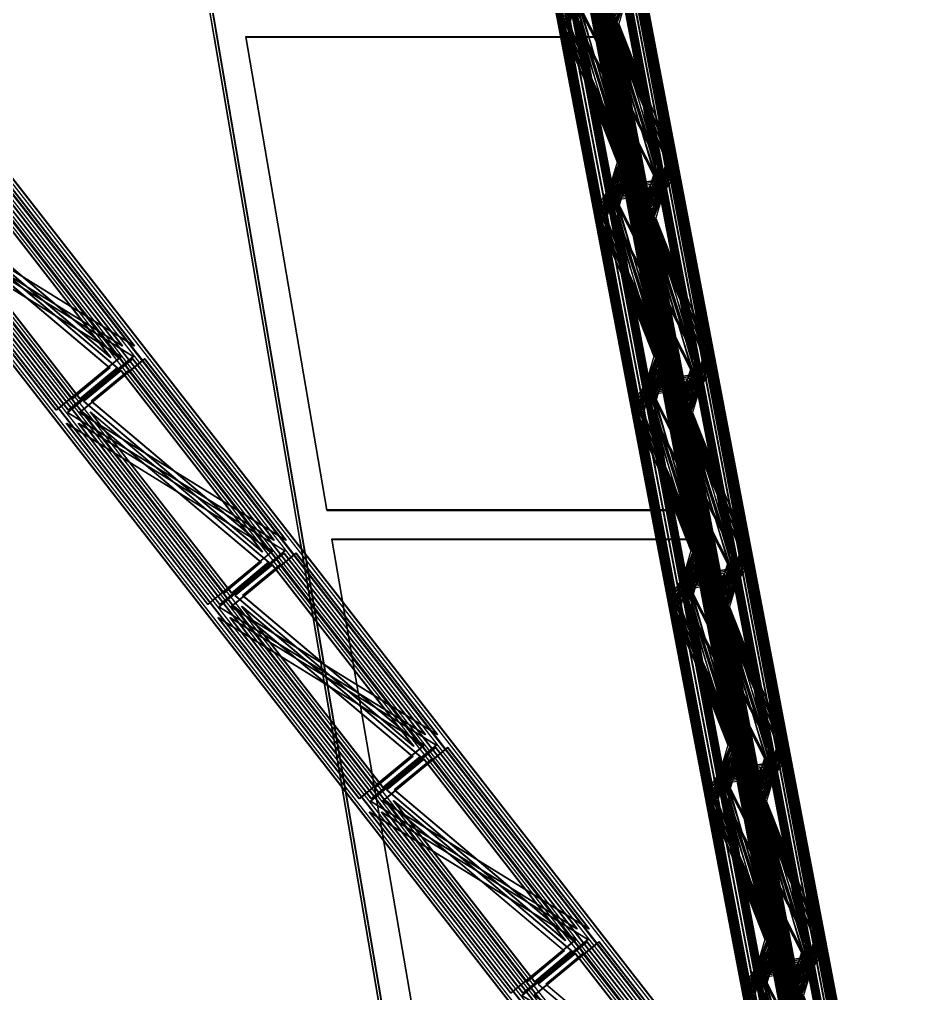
# Model space of a CAD drawing. Header units: millimetres. Extents: x -48000 to 1060615, y -2000 to 333000.
# Drawn here: x 14129 to 19597, y 68178 to 74025 of the extents above; entities that cross this region are included whole.
import ezdxf

# ---------------------------------------------------------------- set-up
doc = ezdxf.new("R2010")
doc.units = ezdxf.units.MM
doc.layers.add('D-STR-STRC', color=7, linetype='Continuous', lineweight=25)

msp = doc.modelspace()

# ---------------------------------------------------------------- linework, layer by layer
at = {"layer": 'D-STR-STRC'}
for points in [[(19367.67, 66200.26), (18882.73, 65799.74), (7969.6, 79799.74), (8454.54, 80200.26)], [(19371.46, 66200.26), (18886.52, 65799.74), (7973.39, 79799.74), (8458.33, 80200.26)], [(19439.74, 66200.26), (18954.8, 65799.74), (8041.67, 79799.74), (8526.61, 80200.26)], [(19443.53, 66200.26), (18958.59, 65799.74), (8045.46, 79799.74), (8530.4, 80200.26)], [(19094.44, 66168.47), (18927.29, 65831.53), (16264.16, 79831.53), (16431.31, 80168.47)], [(19078.84, 66185.31), (18939.11, 65814.69), (16275.98, 79814.69), (16415.71, 80185.31)], [(19109.67, 66168.47), (18942.52, 65831.53), (16279.39, 79831.53), (16446.54, 80168.47)], [(19066.86, 66200.26), (18948.52, 65799.74), (16285.39, 79799.74), (16403.73, 80200.26)], [(19094.25, 66185.31), (18954.53, 65814.69), (16291.4, 79814.69), (16431.12, 80185.31)], [(19082.41, 66200.26), (18964.07, 65799.74), (16300.93, 79799.74), (16419.28, 80200.26)], [(19383.74, 66168.47), (19216.59, 65831.53), (16553.46, 79831.53), (16720.61, 80168.47)], [(19398.97, 66168.47), (19231.82, 65831.53), (16568.69, 79831.53), (16735.84, 80168.47)], [(19371.73, 66185.31), (19232.01, 65814.69), (16568.88, 79814.69), (16708.6, 80185.31)], [(19362.2, 66200.26), (19243.86, 65799.74), (16580.72, 79799.74), (16699.07, 80200.26)], [(19387.15, 66185.31), (19247.43, 65814.69), (16584.29, 79814.69), (16724.02, 80185.31)], [(19377.74, 66200.26), (19259.4, 65799.74), (16596.27, 79799.74), (16714.61, 80200.26)], [(19297.36, 66131.42), (18979.12, 65868.58), (8065.98, 79868.58), (8384.23, 80131.42)], [(19301.15, 66131.42), (18982.91, 65868.58), (8069.78, 79868.58), (8388.02, 80131.42)], [(19343.35, 66131.42), (19025.11, 65868.58), (8111.98, 79868.58), (8430.22, 80131.42)], [(19347.15, 66131.42), (19028.9, 65868.58), (8115.77, 79868.58), (8434.02, 80131.42)], [(19115.4, 66149.75), (18912.22, 65850.25), (16249.09, 79850.25), (16452.27, 80149.75)], [(19130.34, 66149.75), (18927.15, 65850.25), (16264.02, 79850.25), (16467.2, 80149.75)], [(19118.06, 66110.56), (19008.36, 65889.44), (16345.23, 79889.44), (16454.92, 80110.56)], [(19107.81, 66121.61), (19016.12, 65878.39), (16352.99, 79878.39), (16444.68, 80121.61)], [(19099.95, 66131.42), (19022.29, 65868.58), (16359.16, 79868.58), (16436.82, 80131.42)], [(19133.28, 66110.56), (19023.59, 65889.44), (16360.46, 79889.44), (16470.15, 80110.56)], [(19123.23, 66121.61), (19031.53, 65878.39), (16368.4, 79878.39), (16460.1, 80121.61)], [(19115.5, 66131.42), (19037.84, 65868.58), (16374.71, 79868.58), (16452.37, 80131.42)], [(19302.67, 66110.56), (19192.98, 65889.44), (16529.85, 79889.44), (16639.54, 80110.56)], [(19399.11, 66149.75), (19195.93, 65850.25), (16532.8, 79850.25), (16735.98, 80149.75)], [(19294.73, 66121.61), (19203.03, 65878.39), (16539.9, 79878.39), (16631.6, 80121.61)], [(19317.9, 66110.56), (19208.21, 65889.44), (16545.08, 79889.44), (16654.77, 80110.56)], [(19288.42, 66131.42), (19210.76, 65868.58), (16547.63, 79868.58), (16625.29, 80131.42)], [(19414.04, 66149.75), (19210.86, 65850.25), (16547.73, 79850.25), (16750.91, 80149.75)], [(19310.14, 66121.61), (19218.45, 65878.39), (16555.32, 79878.39), (16647.01, 80121.61)], [(19303.97, 66131.42), (19226.31, 65868.58), (16563.18, 79868.58), (16640.84, 80131.42)], [(19379.29, 66051.17), (18946.97, 65969.67), (16283.84, 79969.67), (16716.16, 80051.17)], [(19379.29, 66051.17), (18946.97, 65969.67), (16283.84, 79969.67), (16716.16, 80051.17)], [(19131.81, 66098.27), (18998.47, 65901.73), (16335.34, 79901.73), (16468.68, 80098.27)], [(19146.74, 66098.27), (19013.4, 65901.73), (16350.27, 79901.73), (16483.61, 80098.27)], [(19312.86, 66098.27), (19179.52, 65901.73), (16516.39, 79901.73), (16649.73, 80098.27)], [(19327.79, 66098.27), (19194.45, 65901.73), (16531.32, 79901.73), (16664.66, 80098.27)], [(19597.24, 64963.92), (16823.58, 64963.92), (14256.25, 80041.45), (16729.92, 80041.45)], [(19597.24, 64961.24), (16823.58, 64961.24), (14256.25, 80038.76), (16729.92, 80038.76)], [(16823.58, 64958.25), (19597.24, 64958.25), (16729.92, 80035.77), (14256.25, 80035.77)], [(16839.35, 64963.92), (16839.35, 64963.92), (14272.02, 80041.45), (14272.02, 80041.45)], [(19379.29, 66049.65), (18946.97, 65968.15), (16283.84, 79968.15), (16716.16, 80049.65)], [(19379.29, 66049.65), (18946.97, 65968.15), (16283.84, 79968.15), (16716.16, 80049.65)], [(19379.29, 66031.85), (18946.97, 65950.35), (16283.84, 79950.35), (16716.16, 80031.85)], [(19379.29, 66031.85), (18946.97, 65950.35), (16283.84, 79950.35), (16716.16, 80031.85)], [(19379.29, 66030.33), (18946.97, 65948.83), (16283.84, 79948.83), (16716.16, 80030.33)], [(19379.29, 66030.33), (18946.97, 65948.83), (16283.84, 79948.83), (16716.16, 80030.33)], [(19379.26, 66041.11), (18947.01, 65958.89), (16283.88, 79958.89), (16716.12, 80041.11)], [(19581.52, 64958.25), (19581.52, 64958.25), (16714.2, 80035.77), (16714.2, 80035.77)], [(17493.57, 74335.19), (17398.34, 74012.88), (17191.25, 75101.55)], [(17509.12, 74335.19), (17413.89, 74012.88), (17206.8, 75101.55)], [(17788.91, 74335.19), (17693.68, 74012.88), (17486.59, 75101.55)], [(17804.45, 74335.19), (17709.22, 74012.88), (17502.13, 75101.55)], [(17717.14, 73231.78), (17510.05, 74320.45), (17414.83, 73998.15)], [(17732.69, 73231.78), (17525.6, 74320.45), (17430.37, 73998.15)], [(18012.48, 73231.78), (17805.39, 74320.45), (17710.16, 73998.15)], [(18028.02, 73231.78), (17820.93, 74320.45), (17725.7, 73998.15)], [(17758.95, 73195.1), (17553.83, 74273.39), (17390.33, 74032.39)], [(17740.71, 73209.05), (17534.95, 74290.7), (17400.45, 74019.57)], [(17773.88, 73195.1), (17568.77, 74273.39), (17405.27, 74032.39)], [(17727.29, 73221.26), (17520.88, 74306.4), (17408.44, 74008.16)], [(17755.93, 73209.05), (17550.18, 74290.7), (17415.67, 74019.57)], [(17742.71, 73221.26), (17536.29, 74306.4), (17423.86, 74008.16)], [(18042.66, 73195.1), (17837.54, 74273.39), (17674.04, 74032.39)], [(18057.59, 73195.1), (17852.47, 74273.39), (17688.97, 74032.39)], [(18030.01, 73209.05), (17824.25, 74290.7), (17689.75, 74019.57)], [(18020.19, 73221.26), (17813.77, 74306.4), (17701.34, 74008.16)], [(18045.23, 73209.05), (17839.48, 74290.7), (17704.97, 74019.57)], [(18035.61, 73221.26), (17829.19, 74306.4), (17716.75, 74008.16)], [(17775.36, 73143.63), (17570.24, 74221.92), (17476.59, 74083.87)], [(17764.32, 73151.14), (17558.56, 74232.79), (17481.52, 74077.48)], [(17756.27, 73157.55), (17549.85, 74242.7), (17485.45, 74071.86)], [(17750.24, 73162.94), (17543.15, 74251.61), (17488.6, 74066.99)], [(17790.29, 73143.63), (17585.17, 74221.92), (17491.52, 74083.87)], [(17779.54, 73151.14), (17573.79, 74232.79), (17496.74, 74077.48)], [(17771.69, 73157.55), (17565.27, 74242.7), (17500.86, 74071.86)], [(17765.78, 73162.94), (17558.69, 74251.61), (17504.14, 74066.99)], [(17956.41, 73143.63), (17751.29, 74221.92), (17657.64, 74083.87)], [(17948.94, 73151.14), (17743.18, 74232.79), (17666.13, 74077.48)], [(17943.19, 73157.55), (17736.77, 74242.7), (17672.36, 74071.86)], [(17971.34, 73143.63), (17766.22, 74221.92), (17672.57, 74083.87)], [(17938.71, 73162.94), (17731.62, 74251.61), (17677.07, 74066.99)], [(17964.16, 73151.14), (17758.41, 74232.79), (17681.36, 74077.48)], [(17958.6, 73157.55), (17752.18, 74242.7), (17687.78, 74071.86)], [(17954.25, 73162.94), (17747.16, 74251.61), (17692.61, 74066.99)], [(17994.93, 73114.67), (17791.61, 74183.52), (17482.11, 74125.18)], [(17994.93, 73114.67), (17791.61, 74183.52), (17482.11, 74125.18)], [(17994.93, 73113.16), (17791.61, 74182.01), (17482.11, 74123.66)], [(17994.93, 73113.16), (17791.61, 74182.01), (17482.11, 74123.66)], [(17994.93, 73095.35), (17791.61, 74164.21), (17482.11, 74105.86)], [(17994.93, 73095.35), (17791.61, 74164.21), (17482.11, 74105.86)], [(17994.93, 73093.84), (17791.61, 74162.69), (17482.11, 74104.35)], [(17994.93, 73093.84), (17791.61, 74162.69), (17482.11, 74104.35)], [(17994.85, 73104.86), (17791.61, 74173.29), (17482.16, 74114.42)], [(17959.09, 73062.32), (17649.59, 73003.97), (17446.27, 74072.83)], [(17959.09, 73062.32), (17649.59, 73003.97), (17446.27, 74072.83)], [(17959.09, 73060.8), (17649.59, 73002.46), (17446.27, 74071.31)], [(17959.09, 73060.8), (17649.59, 73002.46), (17446.27, 74071.31)], [(17959.09, 73043), (17649.59, 72984.66), (17446.27, 74053.51)], [(17959.09, 73043), (17649.59, 72984.66), (17446.27, 74053.51)], [(17959.09, 73041.49), (17649.59, 72983.14), (17446.27, 74052)], [(17959.09, 73041.49), (17649.59, 72983.14), (17446.27, 74052)], [(17959.05, 73052.24), (17649.6, 72993.38), (17446.36, 74061.81)], [(17752.23, 73134.27), (17588.73, 72893.27), (17383.61, 73971.57)], [(17767.16, 73134.27), (17603.66, 72893.27), (17398.55, 73971.57)], [(17768.64, 73082.8), (17674.98, 72944.75), (17469.86, 74023.04)], [(17759.84, 73089.19), (17682.8, 72933.88), (17477.04, 74015.53)], [(17753.43, 73094.81), (17689.02, 72923.97), (17482.6, 74009.11)], [(17783.57, 73082.8), (17689.91, 72944.75), (17484.8, 74023.04)], [(17748.59, 73099.68), (17694.04, 72915.06), (17486.95, 74003.73)], [(17775.07, 73089.19), (17698.02, 72933.88), (17492.27, 74015.53)], [(17768.84, 73094.81), (17704.44, 72923.97), (17498.02, 74009.11)], [(17764.14, 73099.68), (17709.59, 72915.06), (17502.5, 74003.73)], [(17949.69, 73082.8), (17856.03, 72944.75), (17650.91, 74023.04)], [(17944.46, 73089.19), (17867.41, 72933.88), (17661.66, 74015.53)], [(17964.62, 73082.8), (17870.96, 72944.75), (17665.85, 74023.04)], [(18035.94, 73134.27), (17872.44, 72893.27), (17667.32, 73971.57)], [(17940.34, 73094.81), (17875.94, 72923.97), (17669.52, 74009.11)], [(17937.06, 73099.68), (17882.51, 72915.06), (17675.42, 74003.73)], [(17959.69, 73089.19), (17882.64, 72933.88), (17676.89, 74015.53)], [(18050.87, 73134.27), (17887.37, 72893.27), (17682.25, 73971.57)], [(17955.76, 73094.81), (17891.35, 72923.97), (17684.93, 74009.11)], [(17952.61, 73099.68), (17898.06, 72915.06), (17690.97, 74003.73)], [(15781.77, 71079.6), (15781.77, 71079.6), (15298.06, 73920.4), (15298.06, 73920.4)], [(15797.55, 71082.28), (15797.55, 71082.28), (15313.83, 73923.09), (15313.83, 73923.09)], [(15974.79, 71079.31), (18240.78, 71079.31), (17704.55, 73920.69), (15486.86, 73920.69)], [(15974.79, 71076.32), (18240.78, 71076.32), (17704.55, 73917.71), (15486.86, 73917.71)], [(18240.73, 71082.28), (15974.74, 71082.28), (15486.91, 73923.09), (17704.6, 73923.09)], [(18240.73, 71079.6), (15974.74, 71079.6), (15486.91, 73920.4), (17704.6, 73920.4)], [(17736.23, 73147.1), (17601.73, 72875.97), (17395.97, 73957.62)], [(17724.45, 73158.51), (17612.02, 72860.27), (17405.6, 73945.41)], [(17751.46, 73147.1), (17616.95, 72875.97), (17411.2, 73957.62)], [(17715.5, 73168.52), (17620.27, 72846.22), (17413.18, 73934.89)], [(17739.86, 73158.51), (17627.43, 72860.27), (17421.01, 73945.41)], [(17731.04, 73168.52), (17635.82, 72846.22), (17428.73, 73934.89)], [(18025.53, 73147.1), (17891.03, 72875.97), (17685.27, 73957.62)], [(18017.35, 73158.51), (17904.91, 72860.27), (17698.49, 73945.41)], [(18040.76, 73147.1), (17906.25, 72875.97), (17700.5, 73957.62)], [(18010.83, 73168.52), (17915.61, 72846.22), (17708.52, 73934.89)], [(18032.76, 73158.51), (17920.33, 72860.27), (17713.91, 73945.41)], [(18026.38, 73168.52), (17931.15, 72846.22), (17724.06, 73934.89)], [(18418.04, 71076.32), (18418.04, 71076.32), (17877.69, 73917.71), (17877.69, 73917.71)], [(18433.76, 71079.31), (18433.76, 71079.31), (17893.4, 73920.69), (17893.4, 73920.69)], [(14746.15, 72065.11), (13897.52, 73153.78), (13507.29, 72831.48)], [(14749.94, 72065.11), (13901.31, 73153.78), (13511.08, 72831.48)], [(14818.22, 72065.11), (13969.59, 73153.78), (13579.36, 72831.48)], [(14822.01, 72065.11), (13973.38, 73153.78), (13583.15, 72831.48)], [(17939.07, 72065.11), (17731.98, 73153.78), (17636.75, 72831.48)], [(17954.62, 72065.11), (17747.52, 73153.78), (17652.3, 72831.48)], [(18234.41, 72065.11), (18027.31, 73153.78), (17932.09, 72831.48)], [(18249.95, 72065.11), (18042.86, 73153.78), (17947.63, 72831.48)], [(17980.88, 72028.43), (17775.76, 73106.73), (17612.26, 72865.73)], [(17962.63, 72042.38), (17756.88, 73124.03), (17622.37, 72852.9)], [(17995.81, 72028.43), (17790.69, 73106.73), (17627.19, 72865.73)], [(17949.22, 72054.59), (17742.8, 73139.73), (17630.37, 72841.49)], [(17977.86, 72042.38), (17772.11, 73124.03), (17637.6, 72852.9)], [(17964.64, 72054.59), (17758.22, 73139.73), (17645.78, 72841.49)], [(18264.59, 72028.43), (18059.47, 73106.73), (17895.97, 72865.73)], [(18279.52, 72028.43), (18074.4, 73106.73), (17910.9, 72865.73)], [(18251.93, 72042.38), (18046.18, 73124.03), (17911.67, 72852.9)], [(18242.12, 72054.59), (18035.7, 73139.73), (17923.27, 72841.49)], [(18267.16, 72042.38), (18061.41, 73124.03), (17926.9, 72852.9)], [(18257.53, 72054.59), (18051.12, 73139.73), (17938.68, 72841.49)], [(14675.83, 71996.27), (13827.21, 73084.94), (13603.68, 72900.32)], [(14679.63, 71996.27), (13831, 73084.94), (13607.47, 72900.32)], [(14721.83, 71996.27), (13873.2, 73084.94), (13649.67, 72900.32)], [(14725.62, 71996.27), (13876.99, 73084.94), (13653.46, 72900.32)], [(17997.28, 71976.96), (17792.17, 73055.25), (17698.51, 72917.2)], [(17986.24, 71984.47), (17780.49, 73066.12), (17703.44, 72910.81)], [(17978.2, 71990.89), (17771.78, 73076.03), (17707.38, 72905.19)], [(17972.16, 71996.27), (17765.07, 73084.94), (17710.53, 72900.32)], [(18012.22, 71976.96), (17807.1, 73055.25), (17713.45, 72917.2)], [(18001.47, 71984.47), (17795.72, 73066.12), (17718.67, 72910.81)], [(17993.61, 71990.89), (17787.19, 73076.03), (17722.79, 72905.19)], [(17987.71, 71996.27), (17780.62, 73084.94), (17726.07, 72900.32)], [(18178.33, 71976.96), (17973.22, 73055.25), (17879.56, 72917.2)], [(18170.86, 71984.47), (17965.11, 73066.12), (17888.06, 72910.81)], [(18165.11, 71990.89), (17958.69, 73076.03), (17894.29, 72905.19)], [(18193.27, 71976.96), (17988.15, 73055.25), (17894.49, 72917.2)], [(18160.63, 71996.27), (17953.54, 73084.94), (17898.99, 72900.32)], [(18186.09, 71984.47), (17980.34, 73066.12), (17903.29, 72910.81)], [(18180.53, 71990.89), (17974.11, 73076.03), (17909.71, 72905.19)], [(18176.18, 71996.27), (17969.09, 73084.94), (17914.54, 72900.32)], [(18216.86, 71948), (18013.54, 73016.86), (17704.04, 72958.51)], [(18216.86, 71948), (18013.54, 73016.86), (17704.04, 72958.51)], [(18216.86, 71946.49), (18013.54, 73015.34), (17704.04, 72957)], [(18216.86, 71946.49), (18013.54, 73015.34), (17704.04, 72957)], [(18216.86, 71928.69), (18013.54, 72997.54), (17704.04, 72939.2)], [(18216.86, 71928.69), (18013.54, 72997.54), (17704.04, 72939.2)], [(18216.86, 71927.17), (18013.54, 72996.03), (17704.04, 72937.68)], [(18216.86, 71927.17), (18013.54, 72996.03), (17704.04, 72937.68)], [(18216.77, 71938.19), (18013.53, 73006.62), (17704.08, 72947.76)], [(18181.02, 71895.65), (17871.52, 71837.31), (17668.2, 72906.16)], [(18181.02, 71895.65), (17871.52, 71837.31), (17668.2, 72906.16)], [(18181.02, 71894.14), (17871.52, 71835.79), (17668.2, 72904.65)], [(18181.02, 71894.14), (17871.52, 71835.79), (17668.2, 72904.65)], [(18181.02, 71876.34), (17871.52, 71817.99), (17668.2, 72886.84)], [(18181.02, 71876.34), (17871.52, 71817.99), (17668.2, 72886.84)], [(18181.02, 71874.82), (17871.52, 71816.48), (17668.2, 72885.33)], [(18181.02, 71874.82), (17871.52, 71816.48), (17668.2, 72885.33)], [(18180.98, 71885.58), (17871.52, 71826.71), (17668.28, 72895.14)], [(14669.1, 71933.01), (14445.57, 71748.39), (13596.94, 72837.06)], [(14672.89, 71933.01), (14449.36, 71748.39), (13600.73, 72837.06)], [(14715.09, 71933.01), (14491.56, 71748.39), (13642.93, 72837.06)], [(14718.88, 71933.01), (14495.35, 71748.39), (13646.72, 72837.06)], [(17974.16, 71967.61), (17810.66, 71726.61), (17605.54, 72804.9)], [(17989.09, 71967.61), (17825.59, 71726.61), (17620.47, 72804.9)], [(17990.56, 71916.13), (17896.91, 71778.08), (17691.79, 72856.37)], [(17981.77, 71922.52), (17904.72, 71767.21), (17698.97, 72848.86)], [(17975.35, 71928.14), (17910.95, 71757.3), (17704.53, 72842.45)], [(18005.5, 71916.13), (17911.84, 71778.08), (17706.72, 72856.37)], [(17970.52, 71933.01), (17915.97, 71748.39), (17708.88, 72837.06)], [(17997, 71922.52), (17919.95, 71767.21), (17714.19, 72848.86)], [(17990.77, 71928.14), (17926.36, 71757.3), (17719.95, 72842.45)], [(17986.06, 71933.01), (17931.52, 71748.39), (17724.42, 72837.06)], [(18171.61, 71916.13), (18077.96, 71778.08), (17872.84, 72856.37)], [(18166.39, 71922.52), (18089.34, 71767.21), (17883.59, 72848.86)], [(18186.55, 71916.13), (18092.89, 71778.08), (17887.77, 72856.37)], [(18257.86, 71967.61), (18094.36, 71726.61), (17889.25, 72804.9)], [(18162.27, 71928.14), (18097.86, 71757.3), (17891.44, 72842.45)], [(18158.99, 71933.01), (18104.44, 71748.39), (17897.35, 72837.06)], [(18181.62, 71922.52), (18104.57, 71767.21), (17898.81, 72848.86)], [(18272.8, 71967.61), (18109.3, 71726.61), (17904.18, 72804.9)], [(18177.68, 71928.14), (18113.28, 71757.3), (17906.86, 72842.45)], [(18174.53, 71933.01), (18119.99, 71748.39), (17912.89, 72837.06)], [(14739.41, 72001.85), (14349.18, 71679.55), (13500.55, 72768.22)], [(14743.2, 72001.85), (14352.97, 71679.55), (13504.34, 72768.22)], [(14811.48, 72001.85), (14421.25, 71679.55), (13572.62, 72768.22)], [(14815.27, 72001.85), (14425.04, 71679.55), (13576.41, 72768.22)], [(17958.16, 71980.43), (17823.65, 71709.3), (17617.9, 72790.95)], [(17946.38, 71991.84), (17833.94, 71693.6), (17627.52, 72778.74)], [(17973.38, 71980.43), (17838.88, 71709.3), (17633.12, 72790.95)], [(17937.43, 72001.85), (17842.2, 71679.55), (17635.11, 72768.22)], [(17961.79, 71991.84), (17849.36, 71693.6), (17642.94, 72778.74)], [(17952.97, 72001.85), (17857.74, 71679.55), (17650.65, 72768.22)], [(18247.46, 71980.43), (18112.95, 71709.3), (17907.2, 72790.95)], [(18239.27, 71991.84), (18126.84, 71693.6), (17920.42, 72778.74)], [(18262.69, 71980.43), (18128.18, 71709.3), (17922.42, 72790.95)], [(18232.76, 72001.85), (18137.53, 71679.55), (17930.44, 72768.22)], [(18254.69, 71991.84), (18142.26, 71693.6), (17935.84, 72778.74)], [(18248.3, 72001.85), (18153.08, 71679.55), (17945.99, 72768.22)], [(15655.57, 70898.45), (14806.94, 71987.12), (14416.72, 71664.81)], [(15659.37, 70898.45), (14810.74, 71987.12), (14420.51, 71664.81)], [(15727.64, 70898.45), (14879.01, 71987.12), (14488.79, 71664.81)], [(15731.44, 70898.45), (14882.81, 71987.12), (14492.58, 71664.81)], [(18161, 70898.45), (17953.91, 71987.12), (17858.68, 71664.81)], [(18176.54, 70898.45), (17969.45, 71987.12), (17874.22, 71664.81)], [(18456.33, 70898.45), (18249.24, 71987.12), (18154.01, 71664.81)], [(18471.88, 70898.45), (18264.79, 71987.12), (18169.56, 71664.81)], [(18202.81, 70861.77), (17997.69, 71940.06), (17834.19, 71699.06)], [(18184.56, 70875.72), (17978.81, 71957.36), (17844.3, 71686.23)], [(18217.74, 70861.77), (18012.62, 71940.06), (17849.12, 71699.06)], [(18171.15, 70887.92), (17964.73, 71973.06), (17852.3, 71674.82)], [(18199.79, 70875.72), (17994.03, 71957.36), (17859.53, 71686.23)], [(18186.57, 70887.92), (17980.15, 71973.06), (17867.71, 71674.82)], [(18486.51, 70861.77), (18281.4, 71940.06), (18117.9, 71699.06)], [(18501.45, 70861.77), (18296.33, 71940.06), (18132.83, 71699.06)], [(18473.86, 70875.72), (18268.11, 71957.36), (18133.6, 71686.23)], [(18464.05, 70887.92), (18257.63, 71973.06), (18145.19, 71674.82)], [(18489.09, 70875.72), (18283.33, 71957.36), (18148.83, 71686.23)], [(18479.46, 70887.92), (18273.04, 71973.06), (18160.61, 71674.82)], [(15585.26, 70829.6), (14736.63, 71918.28), (14513.1, 71733.66)], [(15589.06, 70829.6), (14740.43, 71918.28), (14516.9, 71733.66)], [(15631.25, 70829.6), (14782.63, 71918.28), (14559.1, 71733.66)], [(15635.05, 70829.6), (14786.42, 71918.28), (14562.89, 71733.66)], [(18219.21, 70810.29), (18014.1, 71888.58), (17920.44, 71750.53)], [(18208.17, 70817.81), (18002.42, 71899.45), (17925.37, 71744.14)], [(18200.13, 70824.22), (17993.71, 71909.36), (17929.3, 71738.53)], [(18194.09, 70829.6), (17987, 71918.28), (17932.45, 71733.66)], [(18234.14, 70810.29), (18029.03, 71888.58), (17935.37, 71750.53)], [(18223.4, 70817.81), (18017.64, 71899.45), (17940.6, 71744.14)], [(18215.54, 70824.22), (18009.12, 71909.36), (17944.72, 71738.53)], [(18209.64, 70829.6), (18002.54, 71918.28), (17948, 71733.66)], [(18400.26, 70810.29), (18195.15, 71888.58), (18101.49, 71750.53)], [(18392.79, 70817.81), (18187.04, 71899.45), (18109.99, 71744.14)], [(18387.04, 70824.22), (18180.62, 71909.36), (18116.22, 71738.53)], [(18415.19, 70810.29), (18210.08, 71888.58), (18116.42, 71750.53)], [(18382.56, 70829.6), (18175.47, 71918.28), (18120.92, 71733.66)], [(18408.02, 70817.81), (18202.26, 71899.45), (18125.22, 71744.14)], [(18402.46, 70824.22), (18196.04, 71909.36), (18131.63, 71738.53)], [(18398.1, 70829.6), (18191.01, 71918.28), (18136.47, 71733.66)], [(18438.79, 70781.34), (18235.47, 71850.19), (17925.97, 71791.84)], [(18438.79, 70781.34), (18235.47, 71850.19), (17925.97, 71791.84)], [(18438.79, 70779.82), (18235.47, 71848.68), (17925.97, 71790.33)], [(18438.79, 70779.82), (18235.47, 71848.68), (17925.97, 71790.33)], [(18438.79, 70762.02), (18235.47, 71830.88), (17925.97, 71772.53)], [(18438.79, 70762.02), (18235.47, 71830.88), (17925.97, 71772.53)], [(18438.79, 70760.51), (18235.47, 71829.36), (17925.97, 71771.01)], [(18438.79, 70760.51), (18235.47, 71829.36), (17925.97, 71771.01)], [(18438.7, 70771.53), (18235.46, 71839.95), (17926.01, 71781.09)], [(18402.95, 70728.99), (18093.45, 70670.64), (17890.13, 71739.49)], [(18402.95, 70728.99), (18093.45, 70670.64), (17890.13, 71739.49)], [(18402.95, 70727.47), (18093.45, 70669.12), (17890.13, 71737.98)], [(18402.95, 70727.47), (18093.45, 70669.12), (17890.13, 71737.98)], [(18402.95, 70709.67), (18093.45, 70651.32), (17890.13, 71720.18)], [(18402.95, 70709.67), (18093.45, 70651.32), (17890.13, 71720.18)], [(18402.95, 70708.16), (18093.45, 70649.81), (17890.13, 71718.66)], [(18402.95, 70708.16), (18093.45, 70649.81), (17890.13, 71718.66)], [(18402.9, 70718.91), (18093.45, 70660.05), (17890.21, 71728.47)], [(18212.49, 70749.47), (18118.84, 70611.42), (17913.72, 71689.71)], [(18227.42, 70749.47), (18133.77, 70611.42), (17928.65, 71689.71)], [(18393.54, 70749.47), (18299.89, 70611.42), (18094.77, 71689.71)], [(18408.47, 70749.47), (18314.82, 70611.42), (18109.7, 71689.71)], [(15578.52, 70766.34), (15354.99, 70581.72), (14506.37, 71670.4)], [(15582.32, 70766.34), (15358.79, 70581.72), (14510.16, 71670.4)], [(15624.52, 70766.34), (15400.99, 70581.72), (14552.36, 71670.4)], [(15628.31, 70766.34), (15404.78, 70581.72), (14556.15, 71670.4)], [(18196.08, 70800.94), (18032.59, 70559.94), (17827.47, 71638.23)], [(18211.02, 70800.94), (18047.52, 70559.94), (17842.4, 71638.23)], [(18203.7, 70755.86), (18126.65, 70600.55), (17920.9, 71682.19)], [(18197.28, 70761.47), (18132.88, 70590.64), (17926.46, 71675.78)], [(18192.45, 70766.34), (18137.9, 70581.72), (17930.81, 71670.4)], [(18218.92, 70755.86), (18141.88, 70600.55), (17936.12, 71682.19)], [(18212.7, 70761.47), (18148.29, 70590.64), (17941.87, 71675.78)], [(18207.99, 70766.34), (18153.44, 70581.72), (17946.35, 71670.4)], [(18388.32, 70755.86), (18311.27, 70600.55), (18105.51, 71682.19)], [(18479.79, 70800.94), (18316.29, 70559.94), (18111.18, 71638.23)], [(18384.2, 70761.47), (18319.79, 70590.64), (18113.37, 71675.78)], [(18380.92, 70766.34), (18326.37, 70581.72), (18119.28, 71670.4)], [(18403.54, 70755.86), (18326.5, 70600.55), (18120.74, 71682.19)], [(18494.72, 70800.94), (18331.22, 70559.94), (18126.11, 71638.23)], [(18399.61, 70761.47), (18335.21, 70590.64), (18128.79, 71675.78)], [(18396.46, 70766.34), (18341.91, 70581.72), (18134.82, 71670.4)], [(15648.83, 70835.19), (15258.61, 70512.88), (14409.98, 71601.55)], [(15652.63, 70835.19), (15262.4, 70512.88), (14413.77, 71601.55)], [(15720.91, 70835.19), (15330.68, 70512.88), (14482.05, 71601.55)], [(15724.7, 70835.19), (15334.47, 70512.88), (14485.84, 71601.55)], [(18180.09, 70813.77), (18045.58, 70542.64), (17839.83, 71624.28)], [(18168.3, 70825.18), (18055.87, 70526.94), (17849.45, 71612.08)], [(18195.31, 70813.77), (18060.81, 70542.64), (17855.05, 71624.28)], [(18159.36, 70835.19), (18064.13, 70512.88), (17857.04, 71601.55)], [(18183.72, 70825.18), (18071.29, 70526.94), (17864.87, 71612.08)], [(18174.9, 70835.19), (18079.67, 70512.88), (17872.58, 71601.55)], [(18469.39, 70813.77), (18334.88, 70542.64), (18129.13, 71624.28)], [(18461.2, 70825.18), (18348.77, 70526.94), (18142.35, 71612.08)], [(18484.61, 70813.77), (18350.11, 70542.64), (18144.35, 71624.28)], [(18454.69, 70835.19), (18359.46, 70512.88), (18152.37, 71601.55)], [(18476.62, 70825.18), (18364.18, 70526.94), (18157.76, 71612.08)], [(18470.23, 70835.19), (18375.01, 70512.88), (18167.91, 71601.55)], [(16295.24, 68064.09), (16295.24, 68064.09), (15811.52, 70904.9), (15811.52, 70904.9)], [(16311.01, 68066.78), (16311.01, 68066.78), (15827.29, 70907.58), (15827.29, 70907.58)], [(16492.63, 68063.8), (18809.88, 68063.8), (18273.64, 70905.19), (16004.69, 70905.19)], [(16492.63, 68060.81), (18809.88, 68060.81), (18273.64, 70902.2), (16004.69, 70902.2)], [(18809.83, 68066.78), (16492.58, 68066.78), (16004.74, 70907.58), (18273.7, 70907.58)], [(18809.83, 68064.09), (16492.58, 68064.09), (16004.74, 70904.9), (18273.7, 70904.9)], [(18991.5, 68060.81), (18991.5, 68060.81), (18451.15, 70902.2), (18451.15, 70902.2)], [(19007.22, 68063.8), (19007.22, 68063.8), (18466.87, 70905.19), (18466.87, 70905.19)], [(16565, 69731.78), (15716.37, 70820.45), (15326.14, 70498.15)], [(16568.79, 69731.78), (15720.16, 70820.45), (15329.94, 70498.15)], [(16637.07, 69731.78), (15788.44, 70820.45), (15398.21, 70498.15)], [(16640.86, 69731.78), (15792.24, 70820.45), (15402.01, 70498.15)], [(18382.93, 69731.78), (18175.84, 70820.45), (18080.61, 70498.15)], [(18398.47, 69731.78), (18191.38, 70820.45), (18096.15, 70498.15)], [(18678.26, 69731.78), (18471.17, 70820.45), (18375.94, 70498.15)], [(18693.8, 69731.78), (18486.71, 70820.45), (18391.49, 70498.15)], [(18424.73, 69695.1), (18219.62, 70773.39), (18056.12, 70532.39)], [(18406.49, 69709.05), (18200.73, 70790.7), (18066.23, 70519.57)], [(18439.67, 69695.1), (18234.55, 70773.39), (18071.05, 70532.39)], [(18393.08, 69721.26), (18186.66, 70806.4), (18074.22, 70508.16)], [(18421.72, 69709.05), (18215.96, 70790.7), (18081.45, 70519.57)], [(18408.49, 69721.26), (18202.07, 70806.4), (18089.64, 70508.16)], [(18708.44, 69695.1), (18503.32, 70773.39), (18339.82, 70532.39)], [(18723.37, 69695.1), (18518.26, 70773.39), (18354.76, 70532.39)], [(18695.79, 69709.05), (18490.03, 70790.7), (18355.53, 70519.57)], [(18685.97, 69721.26), (18479.55, 70806.4), (18367.12, 70508.16)], [(18711.02, 69709.05), (18505.26, 70790.7), (18370.76, 70519.57)], [(18701.39, 69721.26), (18494.97, 70806.4), (18382.54, 70508.16)], [(16494.69, 69662.94), (15646.06, 70751.61), (15422.53, 70566.99)], [(16498.48, 69662.94), (15649.85, 70751.61), (15426.33, 70566.99)], [(16540.68, 69662.94), (15692.05, 70751.61), (15468.52, 70566.99)], [(16544.48, 69662.94), (15695.85, 70751.61), (15472.32, 70566.99)], [(18441.14, 69643.63), (18236.02, 70721.92), (18142.37, 70583.87)], [(18430.1, 69651.14), (18224.35, 70732.79), (18147.3, 70577.48)], [(18422.05, 69657.55), (18215.63, 70742.7), (18151.23, 70571.86)], [(18416.02, 69662.94), (18208.93, 70751.61), (18154.38, 70566.99)], [(18456.07, 69643.63), (18250.96, 70721.92), (18157.3, 70583.87)], [(18445.33, 69651.14), (18239.57, 70732.79), (18162.52, 70577.48)], [(18437.47, 69657.55), (18231.05, 70742.7), (18166.65, 70571.86)], [(18431.56, 69662.94), (18224.47, 70751.61), (18169.92, 70566.99)], [(18622.19, 69643.63), (18417.07, 70721.92), (18323.42, 70583.87)], [(18614.72, 69651.14), (18408.96, 70732.79), (18331.92, 70577.48)], [(18608.97, 69657.55), (18402.55, 70742.7), (18338.15, 70571.86)], [(18637.12, 69643.63), (18432.01, 70721.92), (18338.35, 70583.87)], [(18604.49, 69662.94), (18397.4, 70751.61), (18342.85, 70566.99)], [(18629.95, 69651.14), (18424.19, 70732.79), (18347.14, 70577.48)], [(18624.38, 69657.55), (18417.96, 70742.7), (18353.56, 70571.86)], [(18620.03, 69662.94), (18412.94, 70751.61), (18358.39, 70566.99)], [(18660.72, 69614.67), (18457.39, 70683.52), (18147.89, 70625.18)], [(18660.72, 69614.67), (18457.39, 70683.52), (18147.89, 70625.18)], [(18660.72, 69613.16), (18457.39, 70682.01), (18147.89, 70623.66)], [(18660.72, 69613.16), (18457.39, 70682.01), (18147.89, 70623.66)], [(18660.72, 69595.35), (18457.39, 70664.21), (18147.89, 70605.86)], [(18660.72, 69595.35), (18457.39, 70664.21), (18147.89, 70605.86)], [(18660.72, 69593.84), (18457.39, 70662.69), (18147.89, 70604.35)], [(18660.72, 69593.84), (18457.39, 70662.69), (18147.89, 70604.35)], [(18660.63, 69604.86), (18457.39, 70673.29), (18147.94, 70614.42)], [(18624.87, 69562.32), (18315.37, 69503.97), (18112.05, 70572.83)], [(18624.87, 69562.32), (18315.37, 69503.97), (18112.05, 70572.83)], [(18624.87, 69560.8), (18315.37, 69502.46), (18112.05, 70571.31)], [(18624.87, 69560.8), (18315.37, 69502.46), (18112.05, 70571.31)], [(18624.87, 69543), (18315.37, 69484.66), (18112.05, 70553.51)], [(18624.87, 69543), (18315.37, 69484.66), (18112.05, 70553.51)], [(18624.87, 69541.49), (18315.37, 69483.14), (18112.05, 70552)], [(18624.87, 69541.49), (18315.37, 69483.14), (18112.05, 70552)], [(18624.83, 69552.24), (18315.38, 69493.38), (18112.14, 70561.81)], [(18434.42, 69582.8), (18340.76, 69444.75), (18135.65, 70523.04)], [(18449.35, 69582.8), (18355.7, 69444.75), (18150.58, 70523.04)], [(18615.47, 69582.8), (18521.81, 69444.75), (18316.7, 70523.04)], [(18630.4, 69582.8), (18536.75, 69444.75), (18331.63, 70523.04)], [(16487.95, 69599.68), (16264.42, 69415.06), (15415.79, 70503.73)], [(16491.74, 69599.68), (16268.22, 69415.06), (15419.59, 70503.73)], [(16533.94, 69599.68), (16310.41, 69415.06), (15461.79, 70503.73)], [(16537.74, 69599.68), (16314.21, 69415.06), (15465.58, 70503.73)], [(18418.01, 69634.27), (18254.51, 69393.27), (18049.4, 70471.57)], [(18432.94, 69634.27), (18269.44, 69393.27), (18064.33, 70471.57)], [(18425.62, 69589.19), (18348.58, 69433.88), (18142.82, 70515.53)], [(18419.21, 69594.81), (18354.8, 69423.97), (18148.38, 70509.11)], [(18414.37, 69599.68), (18359.83, 69415.06), (18152.74, 70503.73)], [(18440.85, 69589.19), (18363.8, 69433.88), (18158.05, 70515.53)], [(18434.62, 69594.81), (18370.22, 69423.97), (18163.8, 70509.11)], [(18429.92, 69599.68), (18375.37, 69415.06), (18168.28, 70503.73)], [(18610.24, 69589.19), (18533.2, 69433.88), (18327.44, 70515.53)], [(18701.72, 69634.27), (18538.22, 69393.27), (18333.1, 70471.57)], [(18606.12, 69594.81), (18541.72, 69423.97), (18335.3, 70509.11)], [(18602.84, 69599.68), (18548.3, 69415.06), (18341.21, 70503.73)], [(18625.47, 69589.19), (18548.42, 69433.88), (18342.67, 70515.53)], [(18716.65, 69634.27), (18553.15, 69393.27), (18348.04, 70471.57)], [(18621.54, 69594.81), (18557.13, 69423.97), (18350.71, 70509.11)], [(18618.39, 69599.68), (18563.84, 69415.06), (18356.75, 70503.73)], [(16558.26, 69668.52), (16168.03, 69346.22), (15319.4, 70434.89)], [(16562.06, 69668.52), (16171.83, 69346.22), (15323.2, 70434.89)], [(16630.33, 69668.52), (16240.1, 69346.22), (15391.47, 70434.89)], [(16634.13, 69668.52), (16243.9, 69346.22), (15395.27, 70434.89)], [(18402.01, 69647.1), (18267.51, 69375.97), (18061.75, 70457.62)], [(18390.23, 69658.51), (18277.8, 69360.27), (18071.38, 70445.41)], [(18417.24, 69647.1), (18282.73, 69375.97), (18076.98, 70457.62)], [(18381.28, 69668.52), (18286.06, 69346.22), (18078.96, 70434.89)], [(18405.65, 69658.51), (18293.21, 69360.27), (18086.79, 70445.41)], [(18396.83, 69668.52), (18301.6, 69346.22), (18094.51, 70434.89)], [(18691.31, 69647.1), (18556.81, 69375.97), (18351.05, 70457.62)], [(18683.13, 69658.51), (18570.7, 69360.27), (18364.28, 70445.41)], [(18706.54, 69647.1), (18572.03, 69375.97), (18366.28, 70457.62)], [(18676.62, 69668.52), (18581.39, 69346.22), (18374.3, 70434.89)], [(18698.54, 69658.51), (18586.11, 69360.27), (18379.69, 70445.41)], [(18692.16, 69668.52), (18596.93, 69346.22), (18389.84, 70434.89)], [(17474.43, 68565.11), (16625.8, 69653.78), (16235.57, 69331.48)], [(17478.22, 68565.11), (16629.59, 69653.78), (16239.36, 69331.48)], [(17546.5, 68565.11), (16697.87, 69653.78), (16307.64, 69331.48)], [(17550.29, 68565.11), (16701.66, 69653.78), (16311.43, 69331.48)], [(18604.85, 68565.11), (18397.76, 69653.78), (18302.54, 69331.48)], [(18620.4, 68565.11), (18413.31, 69653.78), (18318.08, 69331.48)], [(18900.19, 68565.11), (18693.1, 69653.78), (18597.87, 69331.48)], [(18915.73, 68565.11), (18708.64, 69653.78), (18613.41, 69331.48)], [(17404.12, 68496.27), (16555.49, 69584.94), (16331.96, 69400.32)], [(17407.91, 68496.27), (16559.28, 69584.94), (16335.75, 69400.32)], [(17450.11, 68496.27), (16601.48, 69584.94), (16377.95, 69400.32)], [(17453.9, 68496.27), (16605.27, 69584.94), (16381.74, 69400.32)], [(18646.66, 68528.43), (18441.54, 69606.73), (18278.05, 69365.73)], [(18628.42, 68542.38), (18422.66, 69624.03), (18288.16, 69352.9)], [(18661.59, 68528.43), (18456.48, 69606.73), (18292.98, 69365.73)], [(18615.01, 68554.59), (18408.59, 69639.73), (18296.15, 69341.49)], [(18643.64, 68542.38), (18437.89, 69624.03), (18303.38, 69352.9)], [(18630.42, 68554.59), (18424, 69639.73), (18311.57, 69341.49)], [(18637.95, 68496.27), (18430.86, 69584.94), (18376.31, 69400.32)], [(18653.49, 68496.27), (18446.4, 69584.94), (18391.85, 69400.32)], [(18930.37, 68528.43), (18725.25, 69606.73), (18561.75, 69365.73)], [(18826.42, 68496.27), (18619.33, 69584.94), (18564.78, 69400.32)], [(18945.3, 68528.43), (18740.18, 69606.73), (18576.68, 69365.73)], [(18917.72, 68542.38), (18711.96, 69624.03), (18577.46, 69352.9)], [(18841.96, 68496.27), (18634.87, 69584.94), (18580.32, 69400.32)], [(18907.9, 68554.59), (18701.48, 69639.73), (18589.05, 69341.49)], [(18932.94, 68542.38), (18727.19, 69624.03), (18592.68, 69352.9)], [(18923.32, 68554.59), (18716.9, 69639.73), (18604.46, 69341.49)], [(18663.07, 68476.96), (18457.95, 69555.25), (18364.3, 69417.2)], [(18652.03, 68484.47), (18446.27, 69566.12), (18369.23, 69410.81)], [(18643.98, 68490.89), (18437.56, 69576.03), (18373.16, 69405.19)], [(18678, 68476.96), (18472.88, 69555.25), (18379.23, 69417.2)], [(18667.25, 68484.47), (18461.5, 69566.12), (18384.45, 69410.81)], [(18659.4, 68490.89), (18452.98, 69576.03), (18388.57, 69405.19)], [(18844.12, 68476.96), (18639, 69555.25), (18545.35, 69417.2)], [(18836.65, 68484.47), (18630.89, 69566.12), (18553.85, 69410.81)], [(18830.9, 68490.89), (18624.48, 69576.03), (18560.07, 69405.19)], [(18859.05, 68476.96), (18653.93, 69555.25), (18560.28, 69417.2)], [(18851.87, 68484.47), (18646.12, 69566.12), (18569.07, 69410.81)], [(18846.31, 68490.89), (18639.89, 69576.03), (18575.49, 69405.19)], [(18882.64, 68448), (18679.32, 69516.86), (18369.82, 69458.51)], [(18882.64, 68448), (18679.32, 69516.86), (18369.82, 69458.51)], [(18882.64, 68446.49), (18679.32, 69515.34), (18369.82, 69457)], [(18882.64, 68446.49), (18679.32, 69515.34), (18369.82, 69457)], [(18882.64, 68428.69), (18679.32, 69497.54), (18369.82, 69439.2)], [(18882.64, 68428.69), (18679.32, 69497.54), (18369.82, 69439.2)], [(18882.64, 68427.17), (18679.32, 69496.03), (18369.82, 69437.68)], [(18882.64, 68427.17), (18679.32, 69496.03), (18369.82, 69437.68)], [(18882.56, 68438.19), (18679.32, 69506.62), (18369.87, 69447.76)], [(18846.8, 68395.65), (18537.3, 68337.31), (18333.98, 69406.16)], [(18846.8, 68395.65), (18537.3, 68337.31), (18333.98, 69406.16)], [(18846.8, 68394.14), (18537.3, 68335.79), (18333.98, 69404.65)], [(18846.8, 68394.14), (18537.3, 68335.79), (18333.98, 69404.65)], [(18846.8, 68376.34), (18537.3, 68317.99), (18333.98, 69386.84)], [(18846.8, 68376.34), (18537.3, 68317.99), (18333.98, 69386.84)], [(18846.8, 68374.82), (18537.3, 68316.48), (18333.98, 69385.33)], [(18846.8, 68374.82), (18537.3, 68316.48), (18333.98, 69385.33)], [(18846.76, 68385.58), (18537.31, 68326.71), (18334.07, 69395.14)], [(18656.35, 68416.13), (18562.69, 68278.08), (18357.57, 69356.37)], [(18671.28, 68416.13), (18577.62, 68278.08), (18372.51, 69356.37)], [(18837.4, 68416.13), (18743.74, 68278.08), (18538.62, 69356.37)], [(18852.33, 68416.13), (18758.67, 68278.08), (18553.56, 69356.37)], [(17397.38, 68433.01), (17173.85, 68248.39), (16325.22, 69337.06)], [(17401.17, 68433.01), (17177.64, 68248.39), (16329.01, 69337.06)], [(17443.37, 68433.01), (17219.84, 68248.39), (16371.21, 69337.06)], [(17447.16, 68433.01), (17223.64, 68248.39), (16375.01, 69337.06)], [(18639.94, 68467.61), (18476.44, 68226.61), (18271.32, 69304.9)], [(18623.94, 68480.43), (18489.44, 68209.3), (18283.68, 69290.95)], [(18654.87, 68467.61), (18491.37, 68226.61), (18286.26, 69304.9)], [(18639.17, 68480.43), (18504.66, 68209.3), (18298.91, 69290.95)], [(18647.55, 68422.52), (18570.51, 68267.21), (18364.75, 69348.86)], [(18641.14, 68428.14), (18576.73, 68257.3), (18370.31, 69342.45)], [(18636.3, 68433.01), (18581.75, 68248.39), (18374.66, 69337.06)], [(18662.78, 68422.52), (18585.73, 68267.21), (18379.98, 69348.86)], [(18656.55, 68428.14), (18592.15, 68257.3), (18385.73, 69342.45)], [(18651.85, 68433.01), (18597.3, 68248.39), (18390.21, 69337.06)], [(18832.17, 68422.52), (18755.12, 68267.21), (18549.37, 69348.86)], [(18923.65, 68467.61), (18760.15, 68226.61), (18555.03, 69304.9)], [(18828.05, 68428.14), (18763.65, 68257.3), (18557.23, 69342.45)], [(18824.77, 68433.01), (18770.22, 68248.39), (18563.13, 69337.06)], [(18847.4, 68422.52), (18770.35, 68267.21), (18564.6, 69348.86)], [(18938.58, 68467.61), (18775.08, 68226.61), (18569.96, 69304.9)], [(18843.47, 68428.14), (18779.06, 68257.3), (18572.64, 69342.45)], [(18913.24, 68480.43), (18778.74, 68209.3), (18572.98, 69290.95)], [(18840.32, 68433.01), (18785.77, 68248.39), (18578.68, 69337.06)], [(18928.47, 68480.43), (18793.96, 68209.3), (18588.21, 69290.95)], [(17467.69, 68501.85), (17077.46, 68179.55), (16228.83, 69268.22)], [(17471.48, 68501.85), (17081.25, 68179.55), (16232.63, 69268.22)], [(17539.76, 68501.85), (17149.53, 68179.55), (16300.9, 69268.22)], [(17543.55, 68501.85), (17153.32, 68179.55), (16304.7, 69268.22)], [(18612.16, 68491.84), (18499.73, 68193.6), (18293.31, 69278.74)], [(18603.21, 68501.85), (18507.98, 68179.55), (18300.89, 69268.22)], [(18627.58, 68491.84), (18515.14, 68193.6), (18308.72, 69278.74)], [(18618.75, 68501.85), (18523.53, 68179.55), (18316.44, 69268.22)], [(18905.06, 68491.84), (18792.62, 68193.6), (18586.2, 69278.74)], [(18898.54, 68501.85), (18803.32, 68179.55), (18596.23, 69268.22)], [(18920.47, 68491.84), (18808.04, 68193.6), (18601.62, 69278.74)], [(18914.09, 68501.85), (18818.86, 68179.55), (18611.77, 69268.22)], [(18383.86, 67398.45), (17535.23, 68487.12), (17145, 68164.81)], [(18387.65, 67398.45), (17539.02, 68487.12), (17148.79, 68164.81)], [(18455.93, 67398.45), (17607.3, 68487.12), (17217.07, 68164.81)], [(18459.72, 67398.45), (17611.09, 68487.12), (17220.86, 68164.81)], [(18836.93, 67387.92), (18630.51, 68473.06), (18518.08, 68174.82)], [(18826.78, 67398.45), (18619.69, 68487.12), (18524.46, 68164.81)], [(18852.35, 67387.92), (18645.93, 68473.06), (18533.5, 68174.82)], [(18842.33, 67398.45), (18635.24, 68487.12), (18540.01, 68164.81)], [(19129.83, 67387.92), (18923.41, 68473.06), (18810.98, 68174.82)], [(19122.12, 67398.45), (18915.02, 68487.12), (18819.8, 68164.81)], [(19145.25, 67387.92), (18938.83, 68473.06), (18826.39, 68174.82)], [(19137.66, 67398.45), (18930.57, 68487.12), (18835.34, 68164.81)], [(18313.54, 67329.6), (17464.92, 68418.28), (17241.39, 68233.66)], [(18317.34, 67329.6), (17468.71, 68418.28), (17245.18, 68233.66)], [(18359.54, 67329.6), (17510.91, 68418.28), (17287.38, 68233.66)], [(18363.33, 67329.6), (17514.7, 68418.28), (17291.17, 68233.66)], [(18868.59, 67361.77), (18663.47, 68440.06), (18499.97, 68199.06)], [(18850.34, 67375.72), (18644.59, 68457.36), (18510.08, 68186.23)], [(18883.52, 67361.77), (18678.4, 68440.06), (18514.9, 68199.06)], [(18865.57, 67375.72), (18659.82, 68457.36), (18525.31, 68186.23)], [(18859.87, 67329.6), (18652.78, 68418.28), (18598.24, 68233.66)], [(18875.42, 67329.6), (18668.33, 68418.28), (18613.78, 68233.66)], [(19152.3, 67361.77), (18947.18, 68440.06), (18783.68, 68199.06)], [(19048.34, 67329.6), (18841.25, 68418.28), (18786.71, 68233.66)], [(19167.23, 67361.77), (18962.11, 68440.06), (18798.61, 68199.06)], [(19139.64, 67375.72), (18933.89, 68457.36), (18799.38, 68186.23)], [(19063.89, 67329.6), (18856.8, 68418.28), (18802.25, 68233.66)], [(19154.87, 67375.72), (18949.12, 68457.36), (18814.61, 68186.23)], [(18885, 67310.29), (18679.88, 68388.58), (18586.22, 68250.53)], [(18873.96, 67317.81), (18668.2, 68399.45), (18591.15, 68244.14)], [(18865.91, 67324.22), (18659.49, 68409.36), (18595.09, 68238.53)], [(18899.93, 67310.29), (18694.81, 68388.58), (18601.16, 68250.53)], [(18889.18, 67317.81), (18683.43, 68399.45), (18606.38, 68244.14)], [(18881.32, 67324.22), (18674.91, 68409.36), (18610.5, 68238.53)], [(19066.05, 67310.29), (18860.93, 68388.58), (18767.27, 68250.53)], [(19058.57, 67317.81), (18852.82, 68399.45), (18775.77, 68244.14)], [(19052.82, 67324.22), (18846.4, 68409.36), (18782, 68238.53)], [(19080.98, 67310.29), (18875.86, 68388.58), (18782.21, 68250.53)], [(19073.8, 67317.81), (18868.05, 68399.45), (18791, 68244.14)], [(19068.24, 67324.22), (18861.82, 68409.36), (18797.42, 68238.53)], [(19104.57, 67281.34), (18901.25, 68350.19), (18591.75, 68291.84)], [(19104.57, 67281.34), (18901.25, 68350.19), (18591.75, 68291.84)], [(19104.57, 67279.82), (18901.25, 68348.68), (18591.75, 68290.33)], [(19104.57, 67279.82), (18901.25, 68348.68), (18591.75, 68290.33)], [(19104.57, 67262.02), (18901.25, 68330.88), (18591.75, 68272.53)], [(19104.57, 67262.02), (18901.25, 68330.88), (18591.75, 68272.53)], [(19104.57, 67260.51), (18901.25, 68329.36), (18591.75, 68271.01)], [(19104.57, 67260.51), (18901.25, 68329.36), (18591.75, 68271.01)], [(19104.48, 67271.53), (18901.24, 68339.95), (18591.79, 68281.09)], [(19068.73, 67228.99), (18759.23, 67170.64), (18555.91, 68239.49)], [(19068.73, 67228.99), (18759.23, 67170.64), (18555.91, 68239.49)], [(19068.73, 67227.47), (18759.23, 67169.12), (18555.91, 68237.98)], [(19068.73, 67227.47), (18759.23, 67169.12), (18555.91, 68237.98)], [(19068.73, 67209.67), (18759.23, 67151.32), (18555.91, 68220.18)], [(19068.73, 67209.67), (18759.23, 67151.32), (18555.91, 68220.18)], [(19068.73, 67208.16), (18759.23, 67149.81), (18555.91, 68218.66)], [(19068.73, 67208.16), (18759.23, 67149.81), (18555.91, 68218.66)], [(19068.69, 67218.91), (18759.24, 67160.05), (18555.99, 68228.47)], [(18878.27, 67249.47), (18784.62, 67111.42), (18579.5, 68189.71)], [(18869.48, 67255.86), (18792.43, 67100.55), (18586.68, 68182.19)], [(18893.21, 67249.47), (18799.55, 67111.42), (18594.43, 68189.71)], [(18884.71, 67255.86), (18807.66, 67100.55), (18601.9, 68182.19)], [(19059.32, 67249.47), (18965.67, 67111.42), (18760.55, 68189.71)], [(19054.1, 67255.86), (18977.05, 67100.55), (18771.3, 68182.19)], [(19074.26, 67249.47), (18980.6, 67111.42), (18775.48, 68189.71)], [(19069.33, 67255.86), (18992.28, 67100.55), (18786.52, 68182.19)]]:
    msp.add_lwpolyline(points, close=True, dxfattribs=at)
for points in [[(19352.52, 66187.75), (8439.39, 80187.75)], [(19367.67, 66200.26), (8454.54, 80200.26)], [(19428.38, 66187.75), (8515.25, 80187.75)], [(19443.53, 66200.26), (8530.4, 80200.26)], [(19063.16, 66187.75), (16400.03, 80187.75)], [(19066.86, 66200.26), (16403.73, 80200.26)], [(19074.47, 66173.73), (16411.34, 80173.73)], [(19078.84, 66185.31), (16415.71, 80185.31)], [(19094.44, 66168.47), (16431.31, 80168.47)], [(19374.04, 66187.75), (16710.91, 80187.75)], [(19377.74, 66200.26), (16714.61, 80200.26)], [(19382.78, 66173.73), (16719.65, 80173.73)], [(19387.15, 66185.31), (16724.02, 80185.31)], [(19398.97, 66168.47), (16735.84, 80168.47)], [(19282.21, 66118.91), (8369.08, 80118.91)], [(19297.36, 66131.42), (8384.23, 80131.42)], [(19331.99, 66118.91), (8418.86, 80118.91)], [(19347.15, 66131.42), (8434.02, 80131.42)], [(19089.22, 66157.94), (16426.09, 80157.94)], [(19096.26, 66118.91), (16433.13, 80118.91)], [(19099.95, 66131.42), (16436.82, 80131.42)], [(19103.45, 66110.03), (16440.32, 80110.03)], [(19107.81, 66121.61), (16444.68, 80121.61)], [(19109.05, 66140.39), (16445.92, 80140.39)], [(19115.4, 66149.75), (16452.27, 80149.75)], [(19118.06, 66110.56), (16454.92, 80110.56)], [(19300.27, 66118.91), (16637.14, 80118.91)], [(19303.97, 66131.42), (16640.84, 80131.42)], [(19305.78, 66110.03), (16642.65, 80110.03)], [(19310.14, 66121.61), (16647.01, 80121.61)], [(19317.9, 66110.56), (16654.77, 80110.56)], [(19393.75, 66157.94), (16730.62, 80157.94)], [(19407.69, 66140.39), (16744.56, 80140.39)], [(19414.04, 66149.75), (16750.91, 80149.75)], [(19112.83, 66100.03), (16449.7, 80100.03)], [(19125.46, 66088.91), (16462.33, 80088.91)], [(19131.81, 66098.27), (16468.68, 80098.27)], [(19312.68, 66100.03), (16649.55, 80100.03)], [(19321.44, 66088.91), (16658.31, 80088.91)], [(19327.79, 66098.27), (16664.66, 80098.27)], [(19379.29, 66051.17), (16716.16, 80051.17)], [(19379.29, 66051.17), (16716.16, 80051.17)], [(16823.58, 64961.24), (14256.25, 80038.76)], [(16823.58, 64961.24), (14256.25, 80038.76)], [(16843.58, 64961.24), (14276.25, 80038.76)], [(19359.61, 66037.37), (16696.48, 80037.37)], [(19359.64, 66047.46), (16696.51, 80047.46)], [(19359.64, 66047.46), (16696.51, 80047.46)], [(19359.64, 66026.63), (16696.51, 80026.63)], [(19359.64, 66026.63), (16696.51, 80026.63)], [(19577.24, 64961.24), (16709.92, 80038.76)], [(19379.26, 66041.11), (16716.12, 80041.11)], [(19379.29, 66030.33), (16716.16, 80030.33)], [(19379.29, 66030.33), (16716.16, 80030.33)], [(19597.24, 64961.24), (16729.92, 80038.76)], [(19597.24, 64961.24), (16729.92, 80038.76)], [(18946.97, 65969.67), (16283.84, 79969.67)], [(18946.97, 65969.67), (16283.84, 79969.67)], [(18946.97, 65948.83), (16283.84, 79948.83)], [(18946.97, 65948.83), (16283.84, 79948.83)], [(18947.01, 65958.89), (16283.88, 79958.89)], [(18966.62, 65973.37), (16303.49, 79973.37)], [(18966.62, 65973.37), (16303.49, 79973.37)], [(18966.62, 65952.54), (16303.49, 79952.54)], [(18966.62, 65952.54), (16303.49, 79952.54)], [(18966.65, 65962.63), (16303.52, 79962.63)], [(18994.27, 65881.09), (8081.14, 79881.09)], [(19044.06, 65881.09), (8130.92, 79881.09)], [(18998.47, 65901.73), (16335.34, 79901.73)], [(19004.82, 65911.09), (16341.69, 79911.09)], [(19008.36, 65889.44), (16345.23, 79889.44)], [(19013.58, 65899.97), (16350.45, 79899.97)], [(19016.12, 65878.39), (16352.99, 79878.39)], [(19020.49, 65889.97), (16357.35, 79889.97)], [(19025.99, 65881.09), (16362.86, 79881.09)], [(19194.45, 65901.73), (16531.32, 79901.73)], [(19200.8, 65911.09), (16537.67, 79911.09)], [(19208.21, 65889.44), (16545.08, 79889.44)], [(19213.43, 65899.97), (16550.3, 79899.97)], [(19218.45, 65878.39), (16555.32, 79878.39)], [(19222.82, 65889.97), (16559.68, 79889.97)], [(19230.01, 65881.09), (16566.87, 79881.09)], [(18979.12, 65868.58), (8065.98, 79868.58)], [(19028.9, 65868.58), (8115.77, 79868.58)], [(18912.22, 65850.25), (16249.09, 79850.25)], [(18918.57, 65859.61), (16255.44, 79859.61)], [(18927.29, 65831.53), (16264.16, 79831.53)], [(18932.51, 65842.06), (16269.38, 79842.06)], [(18943.48, 65826.27), (16280.35, 79826.27)], [(19022.29, 65868.58), (16359.16, 79868.58)], [(19210.86, 65850.25), (16547.73, 79850.25)], [(19217.21, 65859.61), (16554.08, 79859.61)], [(19226.31, 65868.58), (16563.18, 79868.58)], [(19231.82, 65831.53), (16568.69, 79831.53)], [(19237.04, 65842.06), (16573.91, 79842.06)], [(19251.79, 65826.27), (16588.66, 79826.27)], [(18882.73, 65799.74), (7969.6, 79799.74)], [(18897.88, 65812.25), (7984.75, 79812.25)], [(18958.59, 65799.74), (8045.46, 79799.74)], [(18973.74, 65812.25), (8060.61, 79812.25)], [(18939.11, 65814.69), (16275.98, 79814.69)], [(18948.52, 65799.74), (16285.39, 79799.74)], [(18952.22, 65812.25), (16289.09, 79812.25)], [(19247.43, 65814.69), (16584.29, 79814.69)], [(19259.4, 65799.74), (16596.27, 79799.74)], [(19263.1, 65812.25), (16599.97, 79812.25)]]:
    msp.add_lwpolyline(points, dxfattribs=at)

doc.saveas('drawing.dxf')
